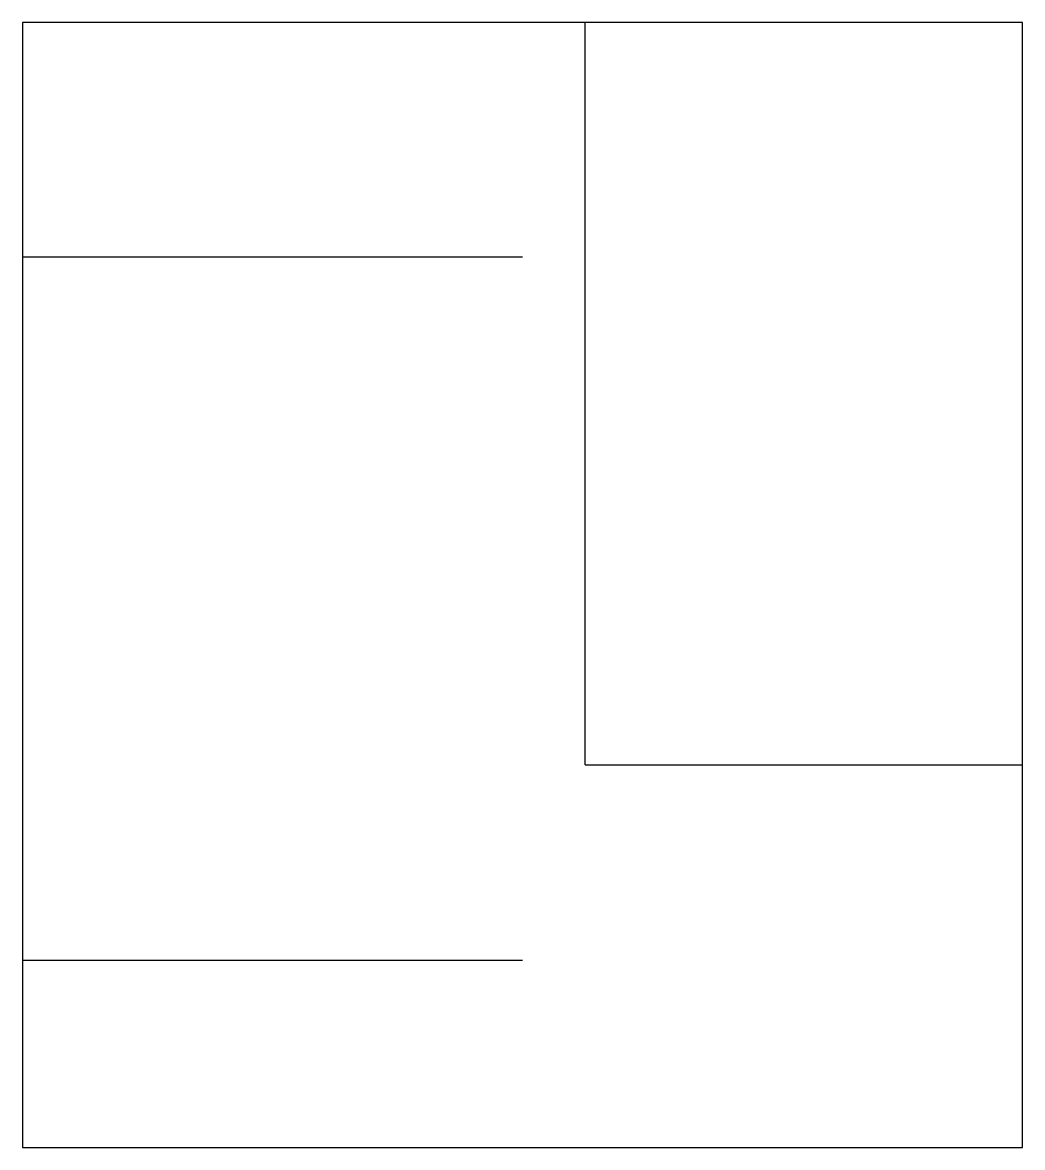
# Model space of a CAD drawing. Extents: x 0 to 640, y 0 to 720.
import ezdxf

# ---------------------------------------------------------------- set-up
doc = ezdxf.new("R2010")
doc.units = 0

msp = doc.modelspace()

# ---------------------------------------------------------------- linework, layer by layer
for p, q in [((640, 720), (0, 720)), ((0, 720), (0, 0)), ((360, 245), (360, 720)), ((640, 0), (640, 720)), ((0, 570), (320, 570)), ((360, 245), (640, 245)), ((0, 120), (320, 120)), ((0, 0), (640, 0))]:
    msp.add_line(p, q)

doc.saveas('drawing.dxf')
